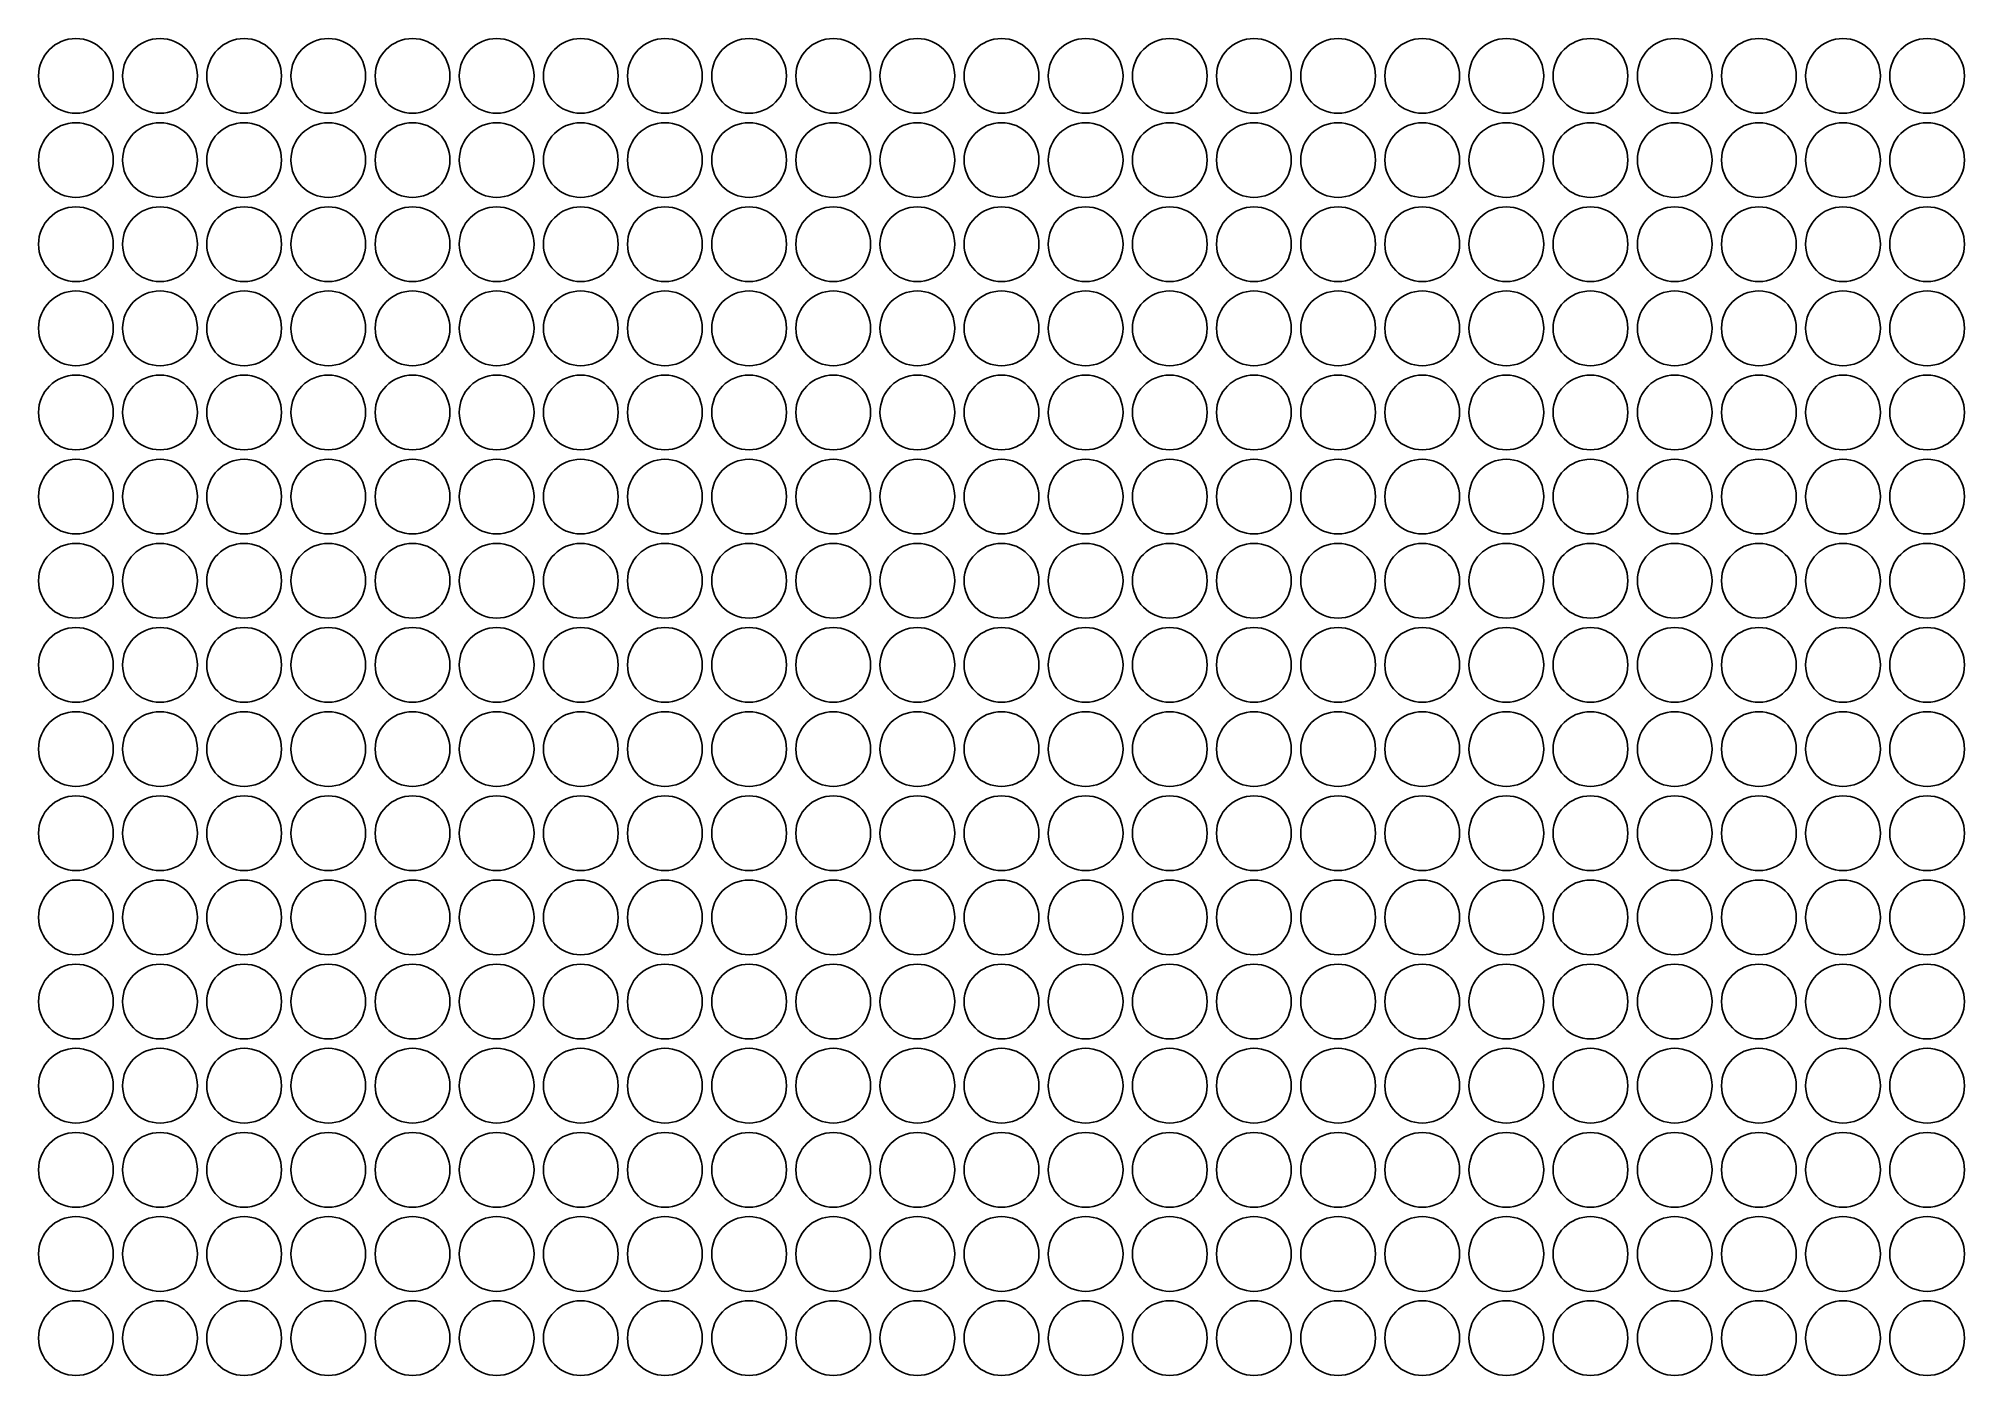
# Model space of a CAD drawing. Header units: millimetres. Extents: x 20 to 277, y -194 to -16.
import ezdxf

# ---------------------------------------------------------------- set-up
doc = ezdxf.new("R2010")
doc.units = ezdxf.units.MM

msp = doc.modelspace()

# ---------------------------------------------------------------- linework, layer by layer
for centre in [(24.64, -20.58), (35.9, -20.58), (47.16, -20.58), (58.42, -20.58), (69.69, -20.58), (80.95, -20.58), (92.21, -20.58), (103.47, -20.58), (114.73, -20.58), (125.99, -20.58), (137.25, -20.58), (148.51, -20.58), (159.77, -20.58), (171.03, -20.58), (182.29, -20.58), (193.55, -20.58), (204.81, -20.58), (216.07, -20.58), (227.33, -20.58), (238.6, -20.58), (249.86, -20.58), (261.12, -20.58), (272.38, -20.58), (24.64, -31.84), (35.9, -31.84), (47.16, -31.84), (58.42, -31.84), (69.69, -31.84), (80.95, -31.84), (92.21, -31.84), (103.47, -31.84), (114.73, -31.84), (125.99, -31.84), (137.25, -31.84), (148.51, -31.84), (159.77, -31.84), (171.03, -31.84), (182.29, -31.84), (193.55, -31.84), (204.81, -31.84), (216.07, -31.84), (227.33, -31.84), (238.6, -31.84), (249.86, -31.84), (261.12, -31.84), (272.38, -31.84), (24.64, -43.1), (35.9, -43.1), (47.16, -43.1), (58.42, -43.1), (69.69, -43.1), (80.95, -43.1), (92.21, -43.1), (103.47, -43.1), (114.73, -43.1), (125.99, -43.1), (137.25, -43.1), (148.51, -43.1), (159.77, -43.1), (171.03, -43.1), (182.29, -43.1), (193.55, -43.1), (204.81, -43.1), (216.07, -43.1), (227.33, -43.1), (238.6, -43.1), (249.86, -43.1), (261.12, -43.1), (272.38, -43.1), (24.64, -54.36), (35.9, -54.36), (47.16, -54.36), (58.42, -54.36), (69.69, -54.36), (80.95, -54.36), (92.21, -54.36), (103.47, -54.36), (114.73, -54.36), (125.99, -54.36), (137.25, -54.36), (148.51, -54.36), (159.77, -54.36), (171.03, -54.36), (182.29, -54.36), (193.55, -54.36), (204.81, -54.36), (216.07, -54.36), (227.33, -54.36), (238.6, -54.36), (249.86, -54.36), (261.12, -54.36), (272.38, -54.36), (24.64, -65.62), (35.9, -65.62), (47.16, -65.62), (58.42, -65.62), (69.69, -65.62), (80.95, -65.62), (92.21, -65.62), (103.47, -65.62), (114.73, -65.62), (125.99, -65.62), (137.25, -65.62), (148.51, -65.62), (159.77, -65.62), (171.03, -65.62), (182.29, -65.62), (193.55, -65.62), (204.81, -65.62), (216.07, -65.62), (227.33, -65.62), (238.6, -65.62), (249.86, -65.62), (261.12, -65.62), (272.38, -65.62), (24.64, -76.88), (35.9, -76.88), (47.16, -76.88), (58.42, -76.88), (69.69, -76.88), (80.95, -76.88), (92.21, -76.88), (103.47, -76.88), (114.73, -76.88), (125.99, -76.88), (137.25, -76.88), (148.51, -76.88), (159.77, -76.88), (171.03, -76.88), (182.29, -76.88), (193.55, -76.88), (204.81, -76.88), (216.07, -76.88), (227.33, -76.88), (238.6, -76.88), (249.86, -76.88), (261.12, -76.88), (272.38, -76.88), (24.64, -88.14), (35.9, -88.14), (47.16, -88.14), (58.42, -88.14), (69.69, -88.14), (80.95, -88.14), (92.21, -88.14), (103.47, -88.14), (114.73, -88.14), (125.99, -88.14), (137.25, -88.14), (148.51, -88.14), (159.77, -88.14), (171.03, -88.14), (182.29, -88.14), (193.55, -88.14), (204.81, -88.14), (216.07, -88.14), (227.33, -88.14), (238.6, -88.14), (249.86, -88.14), (261.12, -88.14), (272.38, -88.14), (24.64, -99.4), (35.9, -99.4), (47.16, -99.4), (58.42, -99.4), (69.69, -99.4), (80.95, -99.4), (92.21, -99.4), (103.47, -99.4), (114.73, -99.4), (125.99, -99.4), (137.25, -99.4), (148.51, -99.4), (159.77, -99.4), (171.03, -99.4), (182.29, -99.4), (193.55, -99.4), (204.81, -99.4), (216.07, -99.4), (227.33, -99.4), (238.6, -99.4), (249.86, -99.4), (261.12, -99.4), (272.38, -99.4), (24.64, -110.66), (35.9, -110.66), (47.16, -110.66), (58.42, -110.66), (69.69, -110.66), (80.95, -110.66), (92.21, -110.66), (103.47, -110.66), (114.73, -110.66), (125.99, -110.66), (137.25, -110.66), (148.51, -110.66), (159.77, -110.66), (171.03, -110.66), (182.29, -110.66), (193.55, -110.66), (204.81, -110.66), (216.07, -110.66), (227.33, -110.66), (238.6, -110.66), (249.86, -110.66), (261.12, -110.66), (272.38, -110.66), (24.64, -121.92), (35.9, -121.92), (47.16, -121.92), (58.42, -121.92), (69.69, -121.92), (80.95, -121.92), (92.21, -121.92), (103.47, -121.92), (114.73, -121.92), (125.99, -121.92), (137.25, -121.92), (148.51, -121.92), (159.77, -121.92), (171.03, -121.92), (182.29, -121.92), (193.55, -121.92), (204.81, -121.92), (216.07, -121.92), (227.33, -121.92), (238.6, -121.92), (249.86, -121.92), (261.12, -121.92), (272.38, -121.92), (24.64, -133.19), (35.9, -133.19), (47.16, -133.19), (58.42, -133.19), (69.69, -133.19), (80.95, -133.19), (92.21, -133.19), (103.47, -133.19), (114.73, -133.19), (125.99, -133.19), (137.25, -133.19), (148.51, -133.19), (159.77, -133.19), (171.03, -133.19), (182.29, -133.19), (193.55, -133.19), (204.81, -133.19), (216.07, -133.19), (227.33, -133.19), (238.6, -133.19), (249.86, -133.19), (261.12, -133.19), (272.38, -133.19), (24.64, -144.45), (35.9, -144.45), (47.16, -144.45), (58.42, -144.45), (69.69, -144.45), (80.95, -144.45), (92.21, -144.45), (103.47, -144.45), (114.73, -144.45), (125.99, -144.45), (137.25, -144.45), (148.51, -144.45), (159.77, -144.45), (171.03, -144.45), (182.29, -144.45), (193.55, -144.45), (204.81, -144.45), (216.07, -144.45), (227.33, -144.45), (238.6, -144.45), (249.86, -144.45), (261.12, -144.45), (272.38, -144.45), (24.64, -155.71), (35.9, -155.71), (47.16, -155.71), (58.42, -155.71), (69.69, -155.71), (80.95, -155.71), (92.21, -155.71), (103.47, -155.71), (114.73, -155.71), (125.99, -155.71), (137.25, -155.71), (148.51, -155.71), (159.77, -155.71), (171.03, -155.71), (182.29, -155.71), (193.55, -155.71), (204.81, -155.71), (216.07, -155.71), (227.33, -155.71), (238.6, -155.71), (249.86, -155.71), (261.12, -155.71), (272.38, -155.71), (24.64, -166.97), (35.9, -166.97), (47.16, -166.97), (58.42, -166.97), (69.69, -166.97), (80.95, -166.97), (92.21, -166.97), (103.47, -166.97), (114.73, -166.97), (125.99, -166.97), (137.25, -166.97), (148.51, -166.97), (159.77, -166.97), (171.03, -166.97), (182.29, -166.97), (193.55, -166.97), (204.81, -166.97), (216.07, -166.97), (227.33, -166.97), (238.6, -166.97), (249.86, -166.97), (261.12, -166.97), (272.38, -166.97), (24.64, -178.23), (35.9, -178.23), (47.16, -178.23), (58.42, -178.23), (69.69, -178.23), (80.95, -178.23), (92.21, -178.23), (103.47, -178.23), (114.73, -178.23), (125.99, -178.23), (137.25, -178.23), (148.51, -178.23), (159.77, -178.23), (171.03, -178.23), (182.29, -178.23), (193.55, -178.23), (204.81, -178.23), (216.07, -178.23), (227.33, -178.23), (238.6, -178.23), (249.86, -178.23), (261.12, -178.23), (272.38, -178.23), (24.64, -189.49), (35.9, -189.49), (47.16, -189.49), (58.42, -189.49), (69.69, -189.49), (80.95, -189.49), (92.21, -189.49), (103.47, -189.49), (114.73, -189.49), (125.99, -189.49), (137.25, -189.49), (148.51, -189.49), (159.77, -189.49), (171.03, -189.49), (182.29, -189.49), (193.55, -189.49), (204.81, -189.49), (216.07, -189.49), (227.33, -189.49), (238.6, -189.49), (249.86, -189.49), (261.12, -189.49), (272.38, -189.49)]:
    msp.add_circle(centre, 5)

doc.saveas('drawing.dxf')
